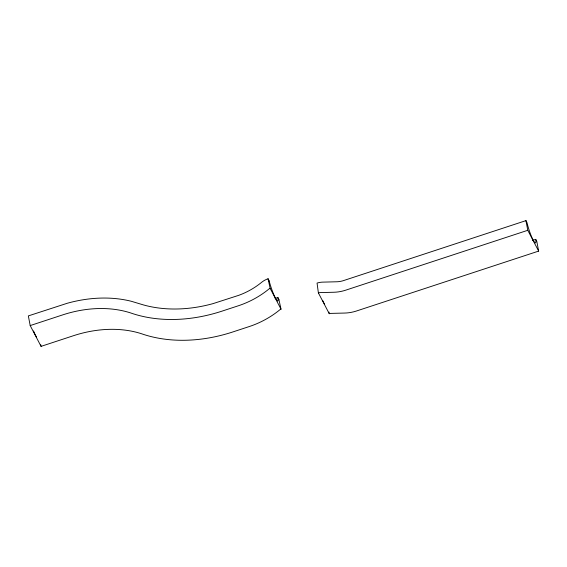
<?xml version="1.0" encoding="UTF-8"?>
<svg xmlns="http://www.w3.org/2000/svg" width="567" height="567" viewBox="0 0 567 567"><rect width="100%" height="100%" fill="white"/><g stroke="black" fill="none" stroke-linecap="round" stroke-linejoin="round"><path stroke-width="0.85" d="M268.049 278.787L267.695 278.907A16.039 11.872 -27.6 0 0 264.775 280.226L264.215 280.537A16.039 11.872 -27.6 0 0 262.089 281.948L260.062 283.564A58.585 43.376 -27.6 0 1 238.799 295.308L213.114 303.6A122.947 91.025 -27.6 0 1 143.444 304.926L131.317 301.283A116.944 86.574 -27.6 0 0 67.26 303.267L28.35 315.904L30.193 325.571L41.065 346.366L73.37 335.742A103.896 76.921 -27.6 0 1 141.218 333.637A135.995 100.678 -27.6 0 0 233.037 331.886L249.218 326.564A71.626 53.029 -27.6 0 0 278.021 311.24L279.758 309.851A2.998 2.218 -27.6 0 1 281.012 309.171L278.921 299.589L277.837 297.505A14.111 1.885 70.9 0 1 275.42 298.051A14.111 1.885 70.9 0 1 269.141 280.871L268.049 278.787L270.14 288.369L281.012 309.171M268.779 280.991L269.141 280.871M277.837 297.505L277.476 297.632A16.039 11.872 -27.6 0 0 275.13 298.646M278.567 299.709L278.921 299.589M30.193 325.571L62.505 314.947A103.896 76.921 -27.6 0 1 130.346 312.835A135.995 100.678 -27.6 0 0 222.172 311.085L238.353 305.769A71.626 53.029 -27.6 0 0 267.149 290.446L268.886 289.05A2.998 2.218 -27.6 0 1 270.14 288.369M525.935 220.634L342.964 280.778A21.369 15.819 -27.6 0 1 337.138 281.764L322.297 282.146A18.13 13.417 -27.6 0 0 317.059 283.075L318.385 292.905L329.257 313.7A5.089 3.763 -27.6 0 1 331.015 313.388L344.764 313.055A34.403 25.472 -27.6 0 0 356.012 311.148L538.65 251.096L536.807 241.429L535.716 239.352A14.111 2.07 71.8 0 1 533.079 239.969A14.111 2.07 71.8 0 1 527.027 222.711L525.935 220.634L527.778 230.294L538.65 251.096M527.778 230.294L345.14 290.354A34.403 25.472 -27.6 0 1 333.892 292.253L320.142 292.593A5.089 3.763 -27.6 0 0 318.385 292.905M532.37 240.451L535.716 239.352M40.76 344.757L41.065 346.366M328.98 312.084L329.257 313.7M36.472 336.926A14.111 2.07 71.8 0 1 33.545 330.958M324.678 304.259A14.111 2.211 72.5 0 1 323.693 302.572M323.339 301.878A14.111 2.211 72.5 0 1 322.609 300.304"/></g></svg>
